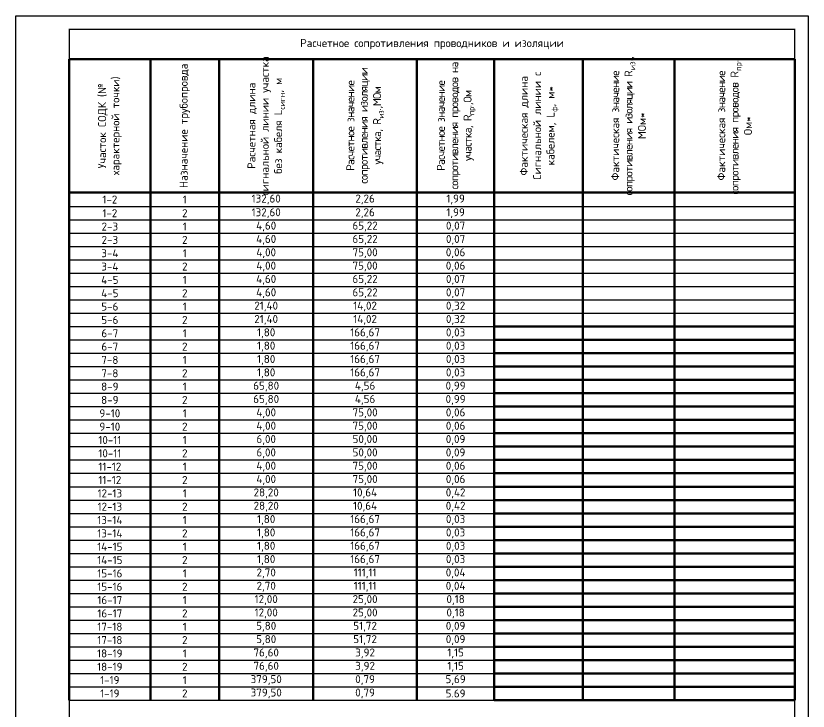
# Model space of a CAD drawing. Header units: millimetres. Extents: x 2079 to 5812, y 229 to 1012.
# Drawn here: x 4568.1 to 4865.1, y 751.1 to 1011.7 of the extents above; entities that cross this region are included whole.
import ezdxf
from ezdxf.enums import TextEntityAlignment as Align

# ---------------------------------------------------------------- set-up
doc = ezdxf.new("R2010")
doc.units = ezdxf.units.MM
doc.layers.add('Таблица', color=250, linetype='Continuous', lineweight=30)
doc.styles.add('-ISOCPEUR-', font='isocpeur.ttf')
doc.styles.get("Standard").update_dxf_attribs({"font": 'GOST Common.ttf'})

# ---------------------------------------------------------------- blocks, each defined once
blk = doc.blocks.new('*T41')
at = {"layer": 'Defpoints', "color": 8, "linetype": 'ByBlock', "lineweight": 0, "transparency": 16777216}
for p, q in [((0, 0), (272, 0)), ((0, 0), (0, -11.21)), ((272, 0), (272, -11.21))]:
    blk.add_line(p, q, dxfattribs=at)
at = {"layer": 'Таблица', "lineweight": 50, "transparency": 16777216}
for p, q in [((0, -11.21), (272, -11.21)), ((0, -11.21), (0, -251.47)), ((30.45, -11.21), (30.45, -251.47)), ((56.19, -11.21), (56.19, -251.47)), ((91.48, -11.21), (91.48, -251.47)), ((130.34, -11.21), (130.34, -251.47)), ((159.34, -11.21), (159.34, -251.47)), ((192.52, -11.21), (192.52, -251.47)), ((226.84, -11.21), (226.84, -251.47)), ((272, -11.21), (272, -251.47)), ((0, -61.21), (272, -61.21)), ((159.34, -111.47), (272, -111.47)), ((159.34, -116.47), (272, -116.47)), ((159.34, -121.47), (272, -121.47)), ((159.34, -126.47), (272, -126.47)), ((159.34, -131.47), (272, -131.47)), ((159.34, -136.47), (272, -136.47)), ((159.34, -141.47), (272, -141.47)), ((159.34, -146.47), (272, -146.47)), ((159.34, -151.47), (272, -151.47)), ((159.34, -156.47), (272, -156.47)), ((159.34, -161.47), (272, -161.47)), ((159.34, -166.47), (272, -166.47)), ((159.34, -171.47), (272, -171.47)), ((159.34, -176.47), (272, -176.47)), ((159.34, -181.47), (272, -181.47)), ((159.34, -186.47), (272, -186.47)), ((159.34, -191.47), (272, -191.47)), ((159.34, -196.47), (272, -196.47)), ((159.34, -201.47), (272, -201.47)), ((159.34, -206.47), (272, -206.47)), ((159.34, -211.47), (272, -211.47)), ((159.34, -216.47), (272, -216.47)), ((159.34, -221.47), (272, -221.47)), ((159.34, -226.47), (272, -226.47)), ((159.34, -231.47), (272, -231.47)), ((159.34, -236.47), (272, -236.47)), ((159.34, -241.47), (272, -241.47)), ((159.34, -246.47), (272, -246.47)), ((159.34, -251.47), (272, -251.47))]:
    blk.add_line(p, q, dxfattribs=at)
at = {"layer": 'Таблица', "lineweight": 30, "transparency": 16777216}
for p, q in [((0, -66.47), (272, -66.47)), ((0, -71.47), (272, -71.47)), ((0, -76.47), (272, -76.47)), ((0, -81.47), (272, -81.47)), ((0, -86.47), (272, -86.47)), ((0, -91.47), (272, -91.47)), ((0, -96.47), (272, -96.47)), ((0, -101.47), (272, -101.47)), ((0, -106.47), (272, -106.47)), ((0, -111.47), (159.34, -111.47)), ((0, -116.47), (159.34, -116.47)), ((0, -121.47), (159.34, -121.47)), ((0, -126.47), (159.34, -126.47)), ((0, -131.47), (159.34, -131.47)), ((0, -136.47), (159.34, -136.47)), ((0, -141.47), (159.34, -141.47)), ((0, -146.47), (159.34, -146.47)), ((0, -151.47), (159.34, -151.47)), ((0, -156.47), (159.34, -156.47)), ((0, -161.47), (159.34, -161.47)), ((0, -166.47), (159.34, -166.47)), ((0, -171.47), (159.34, -171.47)), ((0, -176.47), (159.34, -176.47)), ((0, -181.47), (159.34, -181.47)), ((0, -186.47), (159.34, -186.47)), ((0, -191.47), (159.34, -191.47)), ((0, -196.47), (159.34, -196.47)), ((0, -201.47), (159.34, -201.47)), ((0, -206.47), (159.34, -206.47)), ((0, -211.47), (159.34, -211.47)), ((0, -216.47), (159.34, -216.47)), ((0, -221.47), (159.34, -221.47)), ((0, -226.47), (159.34, -226.47)), ((0, -231.47), (159.34, -231.47)), ((0, -236.47), (159.34, -236.47)), ((0, -241.47), (159.34, -241.47)), ((0, -246.47), (159.34, -246.47)), ((0, -251.47), (159.34, -251.47))]:
    blk.add_line(p, q, dxfattribs=at)
at = {"layer": 'Таблица', "color": 0, "transparency": 16777216, "char_height": 3, "attachment_point": 5, "style": '-ISOCPEUR-'}
for s, insert, width in [('{\\C256;\\c0;Расчетное сопротивления проводников и изоляции                                                  }                                                                                                                  ', (136, -5.6), 268), ('{\\C7;1-2}', (15.23, -63.84), 29.454), ('{\\C256;\\c0;1', (43.32, -63.84), 24.7396), ('132,60', (73.84, -63.84), 34.2904), ('2,26', (110.91, -63.84), 37.852), ('1,99', (144.84, -63.84), 28), ('{\\C7;1-2}', (15.23, -68.97), 29.454), ('{\\C256;\\c0;2', (43.32, -68.97), 24.7396), ('132,60', (73.84, -68.97), 34.2904), ('2,26', (110.91, -68.97), 37.852), ('1,99', (144.84, -68.97), 28), ('{\\C7;2-3}', (15.23, -73.97), 29.454), ('{\\C256;\\c0;1', (43.32, -73.97), 24.7396), ('4,60', (73.84, -73.97), 34.2904), ('65,22', (110.91, -73.97), 37.852), ('0,07', (144.84, -73.97), 28), ('4,60', (73.84, -78.97), 34.2904), ('65,22', (110.91, -78.97), 37.852), ('0,07', (144.84, -78.97), 28), ('{\\C7;2-3}', (15.23, -78.97), 29.454), ('{\\C256;\\c0;2', (43.32, -78.97), 24.7396), ('{\\C7;3-4}', (15.23, -83.97), 29.454), ('{\\C256;\\c0;1', (43.32, -83.97), 24.7396), ('4,00', (73.84, -83.97), 34.2904), ('75,00', (110.91, -83.97), 37.852), ('0,06', (144.84, -83.97), 28), ('{\\C7;3-4}', (15.23, -88.97), 29.454), ('{\\C256;\\c0;2', (43.32, -88.97), 24.7396), ('4,00', (73.84, -88.97), 34.2904), ('75,00', (110.91, -88.97), 37.852), ('0,06', (144.84, -88.97), 28), ('{\\C7;4-5}', (15.23, -93.97), 29.454), ('{\\C256;\\c0;1', (43.32, -93.97), 24.7396), ('4,60', (73.84, -93.97), 34.2904), ('65,22', (110.91, -93.97), 37.852), ('0,07', (144.84, -93.97), 28), ('{\\C7;4-5}', (15.23, -98.97), 29.454), ('{\\C256;\\c0;2', (43.32, -98.97), 24.7396), ('4,60', (73.84, -98.97), 34.2904), ('65,22', (110.91, -98.97), 37.852), ('0,07', (144.84, -98.97), 28), ('{\\C7;5-6}', (15.23, -103.97), 29.454), ('{\\C256;\\c0;1', (43.32, -103.97), 24.7396), ('21,40', (73.84, -103.97), 34.2904), ('14,02', (110.91, -103.97), 37.852), ('0,32', (144.84, -103.97), 28), ('{\\C7;5-6}', (15.23, -108.97), 29.454), ('{\\C256;\\c0;2', (43.32, -108.97), 24.7396), ('21,40', (73.84, -108.97), 34.2904), ('14,02', (110.91, -108.97), 37.852), ('0,32', (144.84, -108.97), 28), ('{\\C7;6-7}', (15.23, -113.97), 29.454), ('{\\C256;\\c0;1', (43.32, -113.97), 24.7396), ('1,80', (73.84, -113.97), 34.2904), ('166,67', (110.91, -113.97), 37.852), ('0,03', (144.84, -113.97), 28), ('{\\C7;6-7}', (15.23, -118.97), 29.454), ('{\\C256;\\c0;2', (43.32, -118.97), 24.7396), ('1,80', (73.84, -118.97), 34.2904), ('166,67', (110.91, -118.97), 37.852), ('0,03', (144.84, -118.97), 28), ('7-8', (15.23, -123.97), 29.454), ('{\\C256;\\c0;1', (43.32, -123.97), 24.7396), ('1,80', (73.84, -123.97), 34.2904), ('166,67', (110.91, -123.97), 37.852), ('0,03', (144.84, -123.97), 28), ('{\\C7;7-8}', (15.23, -128.97), 29.454), ('{\\C256;\\c0;2', (43.32, -128.97), 24.7396), ('1,80', (73.84, -128.97), 34.2904), ('166,67', (110.91, -128.97), 37.852), ('0,03', (144.84, -128.97), 28), ('{\\C7;8-9}', (15.23, -133.97), 29.454), ('{\\C256;\\c0;1', (43.32, -133.97), 24.7396), ('65,80', (73.84, -133.97), 34.2904), ('4,56', (110.91, -133.97), 37.852), ('0,99', (144.84, -133.97), 28), ('{\\C7;8-9}', (15.23, -138.97), 29.454), ('{\\C256;\\c0;2', (43.32, -138.97), 24.7396), ('65,80', (73.84, -138.97), 34.2904), ('4,56', (110.91, -138.97), 37.852), ('0,99', (144.84, -138.97), 28), ('{\\C7;9-10}', (15.23, -143.97), 29.454), ('{\\C256;\\c0;1', (43.32, -143.97), 24.7396), ('4,00', (73.84, -143.97), 34.2904), ('75,00', (110.91, -143.97), 37.852), ('0,06', (144.84, -143.97), 28), ('{\\C7;9-10}', (15.23, -148.97), 29.454), ('{\\C256;\\c0;2', (43.32, -148.97), 24.7396), ('4,00', (73.84, -148.97), 34.2904), ('75,00', (110.91, -148.97), 37.852), ('0,06', (144.84, -148.97), 28), ('{\\C7;10-11}', (15.23, -153.97), 29.454), ('{\\C256;\\c0;1', (43.32, -153.97), 24.7396), ('6,00', (73.84, -153.97), 34.2904), ('50,00', (110.91, -153.97), 37.852), ('0,09', (144.84, -153.97), 28), ('6,00', (73.84, -158.97), 34.2904), ('50,00', (110.91, -158.97), 37.852), ('0,09', (144.84, -158.97), 28), ('{\\C7;10-11}', (15.23, -158.97), 29.454), ('{\\C256;\\c0;2', (43.32, -158.97), 24.7396), ('{\\C7;11-12}', (15.23, -163.97), 29.454), ('{\\C256;\\c0;1', (43.32, -163.97), 24.7396), ('4,00', (73.84, -163.97), 34.2904), ('75,00', (110.91, -163.97), 37.852), ('0,06', (144.84, -163.97), 28), ('{\\C7;11-12}', (15.23, -168.97), 29.454), ('{\\C256;\\c0;2', (43.32, -168.97), 24.7396), ('4,00', (73.84, -168.97), 34.2904), ('75,00', (110.91, -168.97), 37.852), ('0,06', (144.84, -168.97), 28), ('28,20', (73.84, -173.97), 34.2904), ('10,64', (110.91, -173.97), 37.852), ('0,42', (144.84, -173.97), 28), ('{\\C7;12-13}', (15.23, -173.97), 29.454), ('{\\C256;\\c0;1', (43.32, -173.97), 24.7396), ('{\\C7;12-13}', (15.23, -178.97), 29.454), ('{\\C256;\\c0;2', (43.32, -178.97), 24.7396), ('28,20', (73.84, -178.97), 34.2904), ('10,64', (110.91, -178.97), 37.852), ('0,42', (144.84, -178.97), 28), ('13-14', (15.23, -183.97), 29.454), ('{\\C256;\\c0;1', (43.32, -183.97), 24.7396), ('1,80', (73.84, -183.97), 34.2904), ('166,67', (110.91, -183.97), 37.852), ('0,03', (144.84, -183.97), 28), ('1,80', (73.84, -188.97), 34.2904), ('0,03', (144.84, -188.97), 28), ('13-14', (15.23, -188.97), 29.454), ('{\\C256;\\c0;2', (43.32, -188.97), 24.7396), ('166,67', (110.91, -188.97), 37.852), ('14-15', (15.23, -193.97), 29.454), ('{\\C256;\\c0;1', (43.32, -193.97), 24.7396), ('1,80', (73.84, -193.97), 34.2904), ('166,67', (110.91, -193.97), 37.852), ('0,03', (144.84, -193.97), 28), ('14-15', (15.23, -198.97), 29.454), ('{\\C256;\\c0;2', (43.32, -198.97), 24.7396), ('1,80', (73.84, -198.97), 34.2904), ('166,67', (110.91, -198.97), 37.852), ('0,03', (144.84, -198.97), 28), ('15-16', (15.23, -203.97), 29.454), ('{\\C256;\\c0;1', (43.32, -203.97), 24.7396), ('2,70', (73.84, -203.97), 34.2904), ('111,11', (110.91, -203.97), 37.852), ('0,04', (144.84, -203.97), 28), ('15-16', (15.23, -208.97), 29.454), ('{\\C256;\\c0;2', (43.32, -208.97), 24.7396), ('2,70', (73.84, -208.97), 34.2904), ('111,11', (110.91, -208.97), 37.852), ('0,04', (144.84, -208.97), 28), ('16-17', (15.23, -213.97), 29.454), ('{\\C256;\\c0;1', (43.32, -213.97), 24.7396), ('12,00', (73.84, -213.97), 34.2904), ('25,00', (110.91, -213.97), 37.852), ('0,18', (144.84, -213.97), 28), ('16-17', (15.23, -218.97), 29.454), ('{\\C256;\\c0;2', (43.32, -218.97), 24.7396), ('12,00', (73.84, -218.97), 34.2904), ('25,00', (110.91, -218.97), 37.852), ('0,18', (144.84, -218.97), 28), ('17-18', (15.23, -223.97), 29.454), ('{\\C256;\\c0;1', (43.32, -223.97), 24.7396), ('5,80', (73.84, -223.97), 34.2904), ('51,72', (110.91, -223.97), 37.852), ('0,09', (144.84, -223.97), 28), ('17-18', (15.23, -228.97), 29.454), ('{\\C256;\\c0;2', (43.32, -228.97), 24.7396), ('5,80', (73.84, -228.97), 34.2904), ('51,72', (110.91, -228.97), 37.852), ('0,09', (144.84, -228.97), 28), ('18-19', (15.23, -233.97), 29.454), ('{\\C256;\\c0;1', (43.32, -233.97), 24.7396), ('76,60', (73.84, -233.97), 34.2904), ('3,92', (110.91, -233.97), 37.852), ('1,15', (144.84, -233.97), 28), ('18-19', (15.23, -238.97), 29.454), ('{\\C256;\\c0;2', (43.32, -238.97), 24.7396), ('76,60', (73.84, -238.97), 34.2904), ('3,92', (110.91, -238.97), 37.852), ('1,15', (144.84, -238.97), 28), ('1-19', (15.23, -243.97), 29.454), ('{\\C256;\\c0;1', (43.32, -243.97), 24.7396), ('379,50', (73.84, -243.97), 34.2904), ('0,79', (110.91, -243.97), 37.852), ('5,69', (144.84, -243.97), 28), ('1-19', (15.23, -248.97), 29.454), ('{\\C256;\\c0;2', (43.32, -248.97), 24.7396), ('379,50', (73.84, -248.97), 34.2904), ('0,79', (110.91, -248.97), 37.852), ('5.69', (144.84, -248.97), 28)]:
    blk.add_mtext(s, dxfattribs=dict(at, insert=insert, width=width))
at = {"layer": 'Таблица', "color": 0, "transparency": 16777216, "char_height": 3, "width": 49, "attachment_point": 5, "rotation": 90, "style": '-ISOCPEUR-'}
for s, insert in [('{\\C256;\\c0;Назначение трубопровда}', (43.32, -36.21)), ('\\A1;{\\C256;\\c0;Расчетная длина сигнальной линии участка без кабеля L\\H0.7x;\\S^ сигн;\\H1.42857x;, м}', (73.84, -36.21)), ('\\A1;{\\T0.9;\\C256;\\c0;Расчетное значение сопротивления изоляции участка, R\\H0.7x;\\S^ из;\\H1.42857x;.,МОм}', (110.91, -36.21)), ('\\A1;{\\T0.9;\\C256;\\c0;Расчетное значение сопротивления проводов на участка, R\\H0.7x;\\S^ пр;\\H1.42857x;.,Ом}', (144.84, -36.21)), ('\\A1;{\\C256;\\c0;Фактическая длина Сигнальной линии с кабелем, L\\H0.7x;\\S^ ф;\\H1.42857x;, м*}', (175.93, -36.21)), ('\\A1;{\\C256;\\c0;Фактическая \\T0.9;значение сопротивления \\T0.85;изоляции\\T1; R\\H0.7x;\\S^ из;\\H1.42857x;., МОм*}', (209.68, -36.21)), ('\\A1;{\\C256;\\c0;Фактическая \\T0.9;значение сопротивления проводов\\T1; R\\H0.7x;\\S^ пр;\\H1.42857x;., Ом*}', (249.42, -36.21)), ('{\\C7;Участок СОДК (№ характерной точки)}', (15.23, -36.21))]:
    blk.add_mtext(s, dxfattribs=dict(at, insert=insert))
blk = doc.blocks.new('*U137')
blk.add_lwpolyline([(0, 123), (297, 123), (297, -297), (0, -297)], close=True)
at = {"const_width": 0.5}
blk.add_lwpolyline([(20, 118), (292, 118), (292, -292), (20, -292)], close=True, dxfattribs=at)
blk.add_attdef('РАЗРАБОТАЛ', text='', height=2.5).set_placement((127.5, -264.22), align=Align.MIDDLE_LEFT)
at = {"flags": 8}
for tag, height, p in [('ДАТА', 2.5, (167.07, -264.4)), ('ЛИСТ', 3, (263.39, -271.92)), ('ЛИСТОВ', 3, (280.89, -271.92)), ('ФОРМАТ', 3, (257.97, -294.75))]:
    blk.add_attdef(tag, text='', height=height, dxfattribs=at).set_placement(p, align=Align.MIDDLE_CENTER)
blk.add_attdef('ПРОВЕРИЛ', (127.75, -270.73), '', height=2.5)
for tag, p in [('ТЕПЛОВЫЕ_СЕТИ_001', (193.44, -271)), ('ИМЯ_ЧЕРТЕЖА_001', (195.09, -285.55))]:
    blk.add_attdef(tag, p, '', height=3, dxfattribs=at)

msp = doc.modelspace()

# ---------------------------------------------------------------- block references
for name, p in [('*U137', (4568.088, 888.737)), ('*T41', (4588.088, 1006.737))]:
    msp.add_blockref(name, p)

doc.saveas('drawing.dxf')
